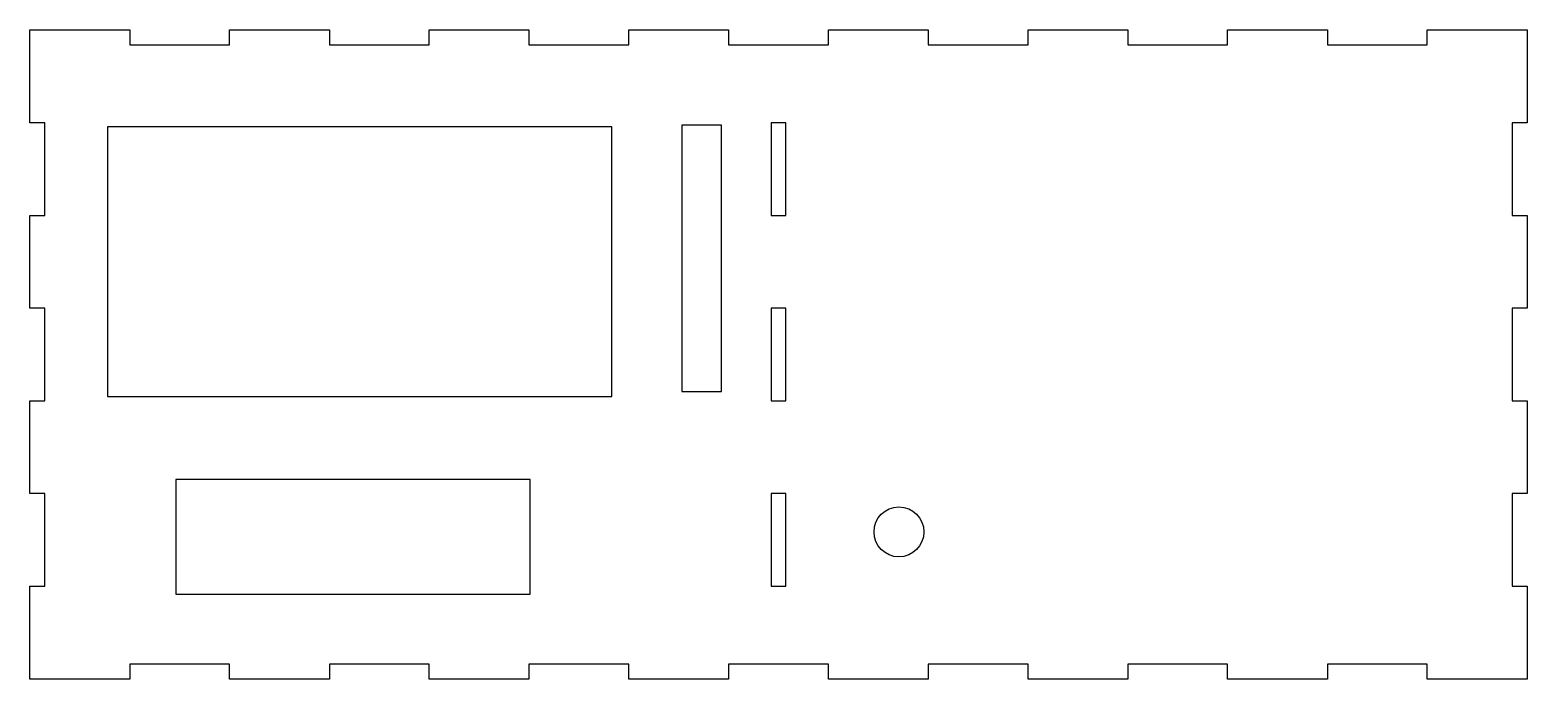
# Model space of a CAD drawing. Header units: millimetres. Extents: x -300 to 0, y -130 to 0.
import ezdxf

# ---------------------------------------------------------------- set-up
doc = ezdxf.new("R2010")
doc.units = ezdxf.units.MM
doc.layers.get('0').update_dxf_attribs({"linetype": 'CONTINUOUS'})

msp = doc.modelspace()

# ---------------------------------------------------------------- linework, layer by layer
for points in [[(-297, -92.86), (-300, -92.86), (-300, -74.29), (-297, -74.29), (-297, -55.71), (-300, -55.71), (-300, -37.14), (-297, -37.14), (-297, -18.57), (-300, -18.57), (-300, 0), (-280, 0), (-280, -3), (-260, -3), (-260, 0), (-240, 0), (-240, -3), (-220, -3), (-220, 0), (-200, 0), (-200, -3), (-180, -3), (-180, 0), (-160, 0), (-160, -3), (-140, -3), (-140, 0), (-120, 0), (-120, -3), (-100, -3), (-100, 0), (-80, 0), (-80, -3), (-60, -3), (-60, 0), (-40, 0), (-40, -3), (-20, -3), (-20, 0), (0, 0), (0, -18.57), (-3, -18.57), (-3, -37.14), (0, -37.14), (0, -55.71), (-3, -55.71), (-3, -74.29), (0, -74.29), (0, -92.86), (-3, -92.86), (-3, -111.43), (0, -111.43), (0, -130), (-20, -130), (-20, -127), (-40, -127), (-40, -130), (-60, -130), (-60, -127), (-80, -127), (-80, -130), (-100, -130), (-100, -127), (-120, -127), (-120, -130), (-140, -130), (-140, -127), (-160, -127), (-160, -130), (-180, -130), (-180, -127), (-200, -127), (-200, -130), (-220, -130), (-220, -127), (-240, -127), (-240, -130), (-260, -130), (-260, -127), (-280, -127), (-280, -130), (-300, -130), (-300, -111.43), (-297, -111.43)], [(-284.43, -19.39), (-284.43, -73.39), (-183.43, -73.39), (-183.43, -19.39)], [(-169.4, -19.1), (-169.4, -72.44), (-161.4, -72.44), (-161.4, -19.1)], [(-148.5, -18.57), (-151.5, -18.57), (-151.5, -37.14), (-148.5, -37.14)], [(-148.5, -55.71), (-151.5, -55.71), (-151.5, -74.29), (-148.5, -74.29)], [(-270.76, -90.03), (-270.76, -113.03), (-199.76, -113.03), (-199.76, -90.03)], [(-148.5, -92.86), (-151.5, -92.86), (-151.5, -111.43), (-148.5, -111.43)]]:
    msp.add_lwpolyline(points, close=True)
msp.add_circle((-125.86, -100.53), 5)

doc.saveas('drawing.dxf')
